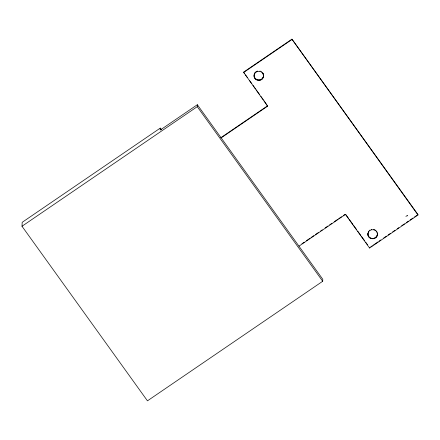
<?xml version="1.0" encoding="UTF-8"?>
<svg xmlns="http://www.w3.org/2000/svg" width="440" height="440" viewBox="0 0 440 440"><rect width="100%" height="100%" fill="white"/><g stroke="black" fill="none" stroke-linecap="round" stroke-linejoin="round"><path stroke-width="0.66" d="M160.248 128.123L160.16 130.086L197.34 104.715L322.79 279.307L322.702 281.27L147.45 400.84L22 226.254L22.176 222.327L160.248 128.123L161.453 129.795M322.702 281.27L197.247 106.678L197.34 104.715M221.161 137.869L267.636 106.156L243.524 72.188L291.935 39.16L418 214.599L417.984 214.995L369.573 248.023L345.444 214.451L298.969 246.158M254.1 76.208L254.117 75.818C254.364 80.817 262.29 81.493 263.401 76.615C262.697 82.505 252.918 80.861 254.117 75.009L254.1 75.405L254.26 74.217L254.243 74.613C255.354 69.735 263.28 70.411 263.527 75.416L262.702 72.776L262.686 73.167M254.243 77L254.265 76.609M254.529 77.754L254.546 77.363M254.936 73.161L254.953 72.765L254.54 73.463M254.942 78.452L254.958 78.062M255.464 72.545L256.113 71.638L256.096 72.028M255.47 79.068L255.492 78.678M256.102 79.585L256.124 79.195M256.812 71.627L256.828 71.236M256.817 79.992L256.839 79.596M257.582 71.352L257.603 70.961M257.593 80.267L257.615 79.877M258.406 80.404L258.423 80.014M259.232 80.41L259.248 80.014M260.035 71.357L260.051 70.961M260.046 80.267L260.062 79.877M260.815 79.998L260.838 79.602M261.525 72.034L261.541 71.643M261.531 79.596L261.547 79.2M262.163 79.079L262.18 78.683M262.691 78.463L262.713 78.067M263.098 73.865L263.12 73.475M263.103 77.764L263.12 77.374M263.384 74.624L263.401 74.228M267.636 106.156L264.094 100.809M417.984 214.995L291.935 39.16M367.934 234.625L367.95 233.426C366.768 240.345 378.505 240.367 377.377 233.437L377.361 234.636M368.071 233.03L368.781 231.181L367.928 233.822M368.077 235.417L367.95 234.234M368.352 232.271L368.374 231.88M368.357 236.176L368.093 235.026M368.77 236.869L368.374 235.78M369.303 237.485L368.792 236.478M368.764 231.578L369.947 230.054M369.936 238.007L369.32 237.094M369.573 248.023L369.589 247.632M370.651 238.409L369.952 237.611M369.925 230.445L371.415 229.768L371.432 229.378M371.426 238.684L371.443 238.293L370.667 238.013M372.235 238.827L372.257 238.431L371.443 238.293M373.06 238.827L373.082 238.431C375.271 238.277 377.201 236.451 377.377 234.245M377.355 233.833C377.19 231.913 375.716 230.247 373.863 229.774L373.879 229.378M373.874 238.689L373.89 238.293M374.638 230.049L374.655 229.653M374.649 238.414L374.666 238.018M375.353 230.45L375.37 230.06L376.002 230.577M375.364 238.013L375.381 237.617M375.997 237.496L376.013 237.1M376.519 231.583L376.536 231.193L376.948 231.891M376.525 236.88L376.541 236.484M376.937 236.181L376.954 235.791M377.212 233.041L377.229 232.645M377.218 235.428L377.234 235.037M407.407 215.924L407.435 215.375L405.884 216.431M263.384 77.011L263.544 75.02M243.507 72.584L291.918 39.55M22 226.254L197.247 106.678M220.737 137.775L267.652 105.765M301.939 243.749L304.2 242.209M306.46 240.664L309.854 238.354M310.986 237.578L313.808 235.653M315.507 234.493L318.334 232.568M320.595 231.022L322.289 229.867M325.116 227.937L327.943 226.012M329.637 224.857L331.898 223.311M334.158 221.771L337.552 219.456M338.679 218.686L341.506 216.755M343.2 215.6L344.9 214.44M370.716 246.862L372.405 245.713M373.527 244.943L378.032 241.868M379.159 241.104L380.848 239.948M383.664 238.029L386.474 236.11M388.163 234.955L390.418 233.42M392.667 231.886L394.922 230.346M397.172 228.811L398.86 227.656M401.676 225.737L404.492 223.817M406.181 222.668L408.43 221.128M410.118 219.978L412.935 218.059M414.623 216.904L416.873 215.369M371.415 229.768L373.863 229.774M372.257 238.431L373.082 238.431M243.524 72.188L244.316 73.288M245.504 74.943L247.478 77.693M249.458 80.443L251.829 83.749M253.017 85.399L255.393 88.704M256.179 89.804L259.743 94.754M260.926 96.41L263.302 99.71M345.857 214.605L348.629 218.46M349.421 219.56L352.979 224.516M353.771 225.615L356.538 229.466M357.726 231.115L360.888 235.521M361.68 236.621L364.447 240.477M365.635 242.127L367.609 244.877"/></g></svg>
